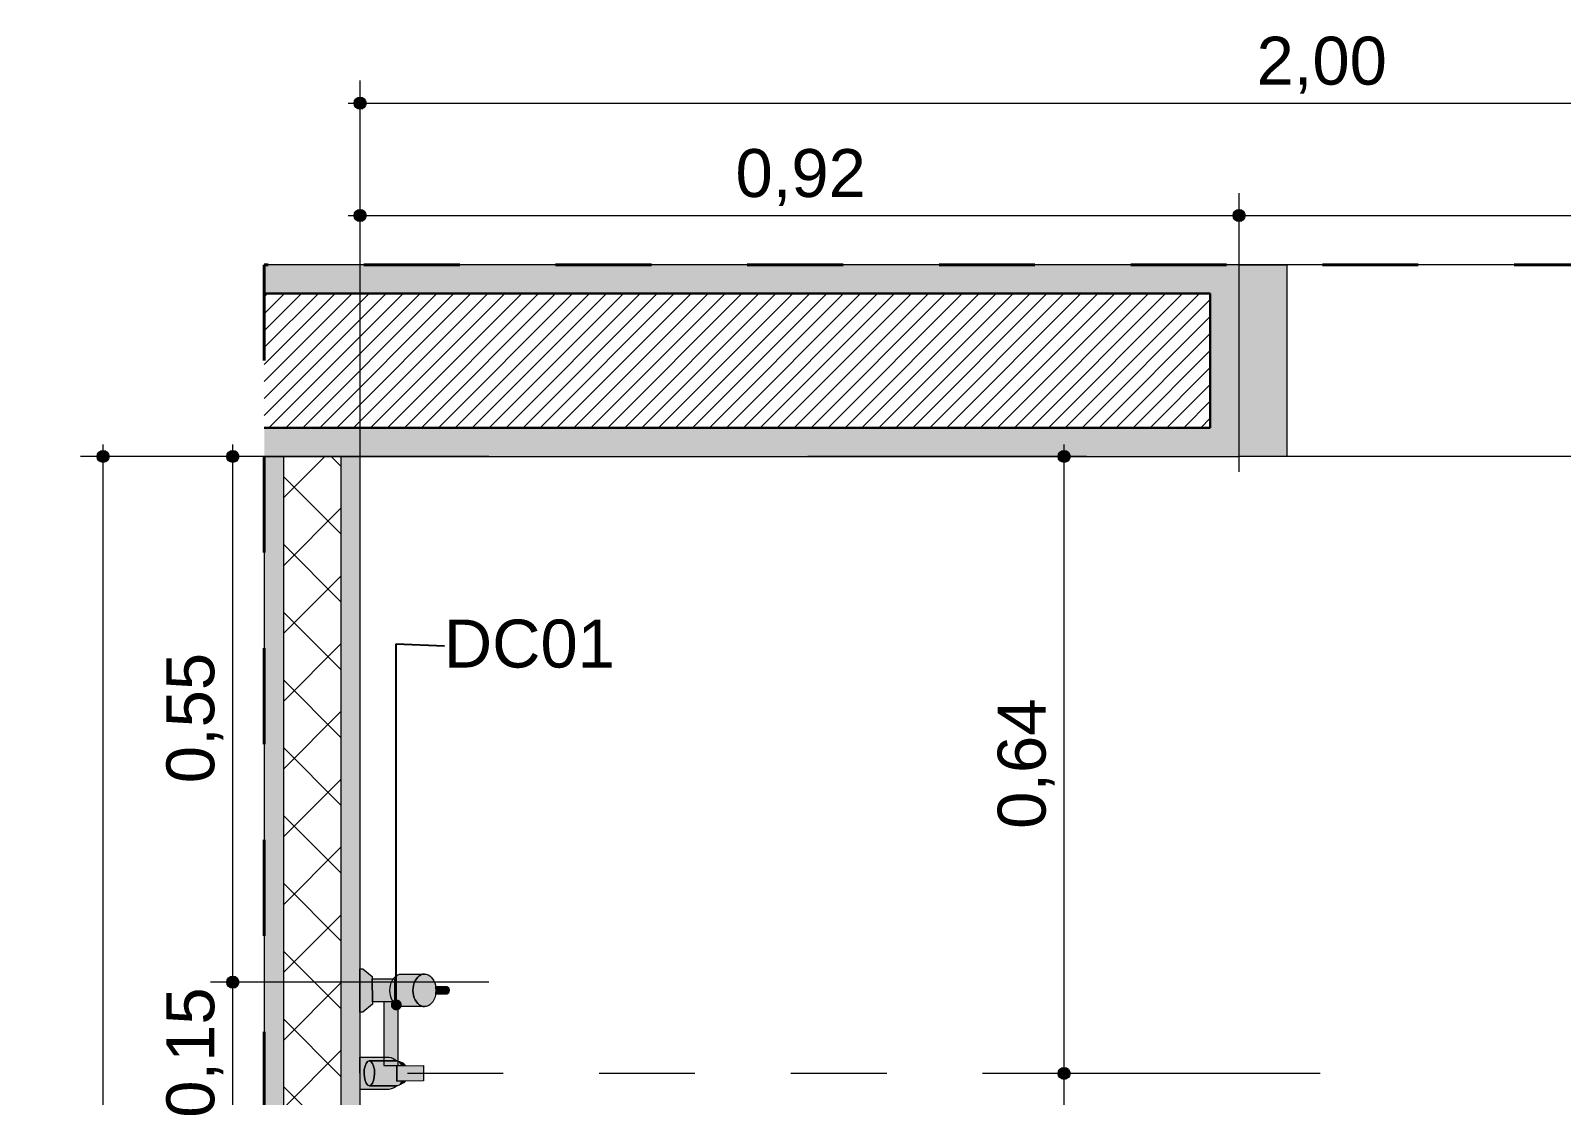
# Model space of a CAD drawing. Header units: metres. Extents: x -1.9 to 95.3, y -2.2 to 2.5.
# Drawn here: x 46.548 to 48.145, y -0.899 to 0.211 of the extents above; entities that cross this region are included whole.
import ezdxf

# ---------------------------------------------------------------- set-up
doc = ezdxf.new("R2010")
doc.units = ezdxf.units.M
doc.header["$MEASUREMENT"] = 0
doc.linetypes.add('Dashed', pattern=[0.035, 0.0225, -0.0125])
for name, color, linetype, lineweight in [('0_Caneta_No__1', 7, 'Continuous', 40), ('NOTAS-DETALHAMENTO.EXEC_Caneta_No__1', 7, 'Continuous', 40), ('NOTAS-DETALHAMENTO.EXEC_Caneta_No__241', 7, 'Continuous', 13), ('PAREDE CONSTRUIR_Caneta_No__241', 7, 'Continuous', 13), ('PAREDE CONSTRUIR_Caneta_No__255', 255, 'Continuous', 0), ('PAREDE CONSTRUIR_Caneta_No__3', 7, 'Continuous', 30), ('PAREDE CONSTRUIR_Caneta_No__83', 84, 'Continuous', 0), ('PAREDE CONSTRUIR_Caneta_No__91', 255, 'Continuous', 0), ('PAREDE CONSTRUIR_Caneta_No__98', 7, 'Continuous', 0)]:
    doc.layers.add(name, color=color, linetype=linetype, lineweight=lineweight)
for name, color, linetype, lineweight, true_color in [('0_Caneta_No__167', 7, 'Continuous', 0, 0x0035d5), ('0_Caneta_No__25', 7, 'Continuous', 13, 0x982312), ('EIXO HIDRÁULICO - Executivo.EXEC_Caneta_No__167', 7, 'Continuous', 0, 0x0035d5), ('LOUCAS-METAIS.ARQ_Caneta_No__18', 7, 'Continuous', 0, 0xdfdfdf), ('LOUCAS-METAIS.ARQ_Caneta_No__96', 7, 'Continuous', 0, 0xb6b6b6), ('PAREDE CONSTRUIR_Caneta_No__97', 7, 'Continuous', 13, 0x6b6b6b)]:
    doc.layers.add(name, color=color, linetype=linetype, lineweight=lineweight, true_color=true_color)
doc.styles.add('GENERATED_STYLE_1', font='arial.ttf')
doc.dimstyles.new('GENERATED_STYLE__1', dxfattribs={"dimtxt": 0.05, "dimasz": 0.02375, "dimexe": 0.18, "dimexo": 0.267183, "dimgap": 0, "dimtad": 1, "dimtih": 1, "dimtoh": 1, "dimzin": 0, "dimdsep": 46, "dimtxsty": 'GENERATED_STYLE_1', "dimblk": 'ARROWHEAD_11', "dimblk1": 'ARROWHEAD_11', "dimblk2": 'ARROWHEAD_11', "dimcen": 0.09, "dimclrd": 256, "dimclre": 256, "dimclrt": 256, "dimadec": 0, "dimazin": 0, "dimtfac": 1, "dimtdec": 4, "dimtmove": 0, "dimatfit": 3, "dimfxl": 0, "dimtolj": 1, "dimtzin": 0, "dimarcsym": 0})
doc.dimstyles.new('GENERATED_STYLE__2', dxfattribs={"dimtxt": 0.05, "dimasz": 0.02375, "dimexe": 0.18, "dimexo": 0.267183, "dimgap": 0, "dimtad": 1, "dimzin": 0, "dimdsep": 46, "dimtxsty": 'GENERATED_STYLE_1', "dimblk": 'ARROWHEAD_11', "dimblk1": 'ARROWHEAD_11', "dimblk2": 'ARROWHEAD_11', "dimcen": 0.09, "dimclrd": 256, "dimclre": 256, "dimclrt": 256, "dimadec": 0, "dimazin": 0, "dimtfac": 1, "dimtdec": 4, "dimtmove": 0, "dimatfit": 3, "dimfxl": 0, "dimtolj": 1, "dimtzin": 0, "dimarcsym": 0})
doc.dimstyles.new('GENERATED_STYLE__3', dxfattribs={"dimtxt": 0.05, "dimasz": 0.02375, "dimexe": 0.18, "dimexo": 0.267183, "dimgap": 0, "dimtad": 1, "dimzin": 0, "dimdsep": 46, "dimtxsty": 'GENERATED_STYLE_1', "dimblk": 'ARROWHEAD_11', "dimblk1": 'ARROWHEAD_11', "dimblk2": 'ARROWHEAD_11', "dimcen": 0.09, "dimclrd": 256, "dimclre": 256, "dimclrt": 256, "dimadec": 0, "dimazin": 0, "dimtfac": 1, "dimtdec": 4, "dimtmove": 0, "dimatfit": 3, "dimfxl": 0, "dimtolj": 1, "dimtzin": 0, "dimarcsym": 0})
doc.dimstyles.new('GENERATED_STYLE__6', dxfattribs={"dimtxt": 0.18, "dimasz": 0.0228, "dimexe": 0.18, "dimexo": 0.0625, "dimgap": 0, "dimtad": 0, "dimtih": 1, "dimtoh": 1, "dimdec": 4, "dimzin": 0, "dimdsep": 46, "dimcen": 0.09, "dimadec": 0, "dimazin": 0, "dimtfac": 1, "dimtdec": 4, "dimtmove": 0, "dimatfit": 3, "dimldrblk": 'ARROWHEAD_11', "dimfxl": 0, "dimtolj": 1, "dimtzin": 0, "dimarcsym": 0})

# ---------------------------------------------------------------- blocks, each defined once
blk = doc.blocks.new('*D160', base_point=(47.813, -0.8305))
at = {"layer": '0_Caneta_No__25', "linetype": 'Continuous', "lineweight": 13, "true_color": 0x982312}
for points in [[(46.7529, -0.781), (46.7534, -0.7834), (46.7547, -0.7854), (46.7567, -0.7867), (46.7591, -0.7872), (46.7615, -0.7867), (46.7636, -0.7854), (46.7649, -0.7834), (46.7654, -0.781), (46.7649, -0.7786), (46.7636, -0.7765), (46.7615, -0.7752), (46.7591, -0.7747), (46.7567, -0.7752), (46.7547, -0.7765), (46.7534, -0.7786)], [(46.7529, -0.9303), (46.7534, -0.9327), (46.7547, -0.9347), (46.7567, -0.9361), (46.7591, -0.9366), (46.7615, -0.9361), (46.7636, -0.9347), (46.7649, -0.9327), (46.7654, -0.9303), (46.7649, -0.9279), (46.7636, -0.9259), (46.7615, -0.9246), (46.7591, -0.9241), (46.7567, -0.9246), (46.7547, -0.9259), (46.7534, -0.9279)]]:
    blk.add_hatch(color=24, dxfattribs=at).paths.add_polyline_path(points)
at = {"layer": '0_Caneta_No__25', "color": 24, "linetype": 'Continuous', "lineweight": 13, "true_color": 0x982312}
for p, q in [((46.7529, -0.781), (46.7357, -0.781)), ((47.0263, -0.781), (46.7654, -0.781)), ((46.7591, -0.9241), (46.7591, -0.7872)), ((46.7529, -0.9303), (46.7357, -0.9303)), ((47.0263, -0.9303), (46.7654, -0.9303))]:
    blk.add_line(p, q, dxfattribs=at)
for centre in [(46.7591, -0.781), (46.7591, -0.9303)]:
    blk.add_circle(centre, 0.00625, dxfattribs=at)
at = {"layer": '0_Caneta_No__25', "color": 24, "lineweight": 13, "true_color": 0x982312, "insert": (46.7491, -0.9224), "char_height": 0.05, "attachment_point": 7, "rotation": 90, "style": 'GENERATED_STYLE_1'}
blk.add_mtext('\\A1;{\\pql;\\fArial|b0|i0|c0|p0;\\W1.000000;0,15}', dxfattribs=at)
blk = doc.blocks.new('ARROWHEAD_11')
at = {"color": 0, "linetype": 'Continuous', "lineweight": 0}
blk.add_line((0, 0), (-1, 0), dxfattribs=at)
at = {"color": 0, "linetype": 'Continuous', "lineweight": 0, "const_width": 0.25, "flags": 128}
blk.add_lwpolyline([(-0.125, 0, 1), (0.125, 0, 1)], format="xyb", close=True, dxfattribs=at)
blk = doc.blocks.new('*D161', base_point=(47.813, -0.8305))
at = {"layer": '0_Caneta_No__25', "linetype": 'Continuous', "lineweight": 13, "true_color": 0x982312}
for points in [[(46.7529, -0.2327), (46.7534, -0.2351), (46.7547, -0.2371), (46.7567, -0.2384), (46.7591, -0.2389), (46.7615, -0.2384), (46.7636, -0.2371), (46.7649, -0.2351), (46.7654, -0.2327), (46.7649, -0.2303), (46.7636, -0.2282), (46.7615, -0.2269), (46.7591, -0.2264), (46.7567, -0.2269), (46.7547, -0.2282), (46.7534, -0.2303)], [(46.7529, -0.781), (46.7534, -0.7834), (46.7547, -0.7854), (46.7567, -0.7867), (46.7591, -0.7872), (46.7615, -0.7867), (46.7636, -0.7854), (46.7649, -0.7834), (46.7654, -0.781), (46.7649, -0.7786), (46.7636, -0.7765), (46.7615, -0.7752), (46.7591, -0.7747), (46.7567, -0.7752), (46.7547, -0.7765), (46.7534, -0.7786)]]:
    blk.add_hatch(color=24, dxfattribs=at).paths.add_polyline_path(points)
at = {"layer": '0_Caneta_No__25', "color": 24, "linetype": 'Continuous', "lineweight": 13, "true_color": 0x982312}
for p, q in [((46.7591, -0.2264), (46.7591, -0.2202)), ((46.7529, -0.2327), (46.7357, -0.2327)), ((46.7591, -0.7747), (46.7591, -0.2389)), ((47.0263, -0.2327), (46.7654, -0.2327)), ((46.7529, -0.781), (46.7357, -0.781)), ((47.0263, -0.781), (46.7654, -0.781))]:
    blk.add_line(p, q, dxfattribs=at)
for centre in [(46.7591, -0.2327), (46.7591, -0.781)]:
    blk.add_circle(centre, 0.00625, dxfattribs=at)
at = {"layer": '0_Caneta_No__25', "color": 24, "lineweight": 13, "true_color": 0x982312, "insert": (46.7491, -0.5735), "char_height": 0.05, "attachment_point": 7, "rotation": 90, "style": 'GENERATED_STYLE_1'}
blk.add_mtext('\\A1;{\\pql;\\fArial|b0|i0|c0|p0;\\W1.000000;0,55}', dxfattribs=at)
blk = doc.blocks.new('*D162', base_point=(47.813, -0.8305))
at = {"layer": '0_Caneta_No__25', "linetype": 'Continuous', "lineweight": 13, "true_color": 0x982312}
for points in [[(46.6176, -0.2327), (46.618, -0.2351), (46.6194, -0.2371), (46.6214, -0.2384), (46.6238, -0.2389), (46.6262, -0.2384), (46.6282, -0.2371), (46.6296, -0.2351), (46.6301, -0.2327), (46.6296, -0.2303), (46.6282, -0.2282), (46.6262, -0.2269), (46.6238, -0.2264), (46.6214, -0.2269), (46.6194, -0.2282), (46.618, -0.2303)], [(46.6176, -1.93), (46.618, -1.9324), (46.6194, -1.9344), (46.6214, -1.9358), (46.6238, -1.9362), (46.6262, -1.9358), (46.6282, -1.9344), (46.6296, -1.9324), (46.6301, -1.93), (46.6296, -1.9276), (46.6282, -1.9256), (46.6262, -1.9242), (46.6238, -1.9237), (46.6214, -1.9242), (46.6194, -1.9256), (46.618, -1.9276)]]:
    blk.add_hatch(color=24, dxfattribs=at).paths.add_polyline_path(points)
at = {"layer": '0_Caneta_No__25', "color": 24, "linetype": 'Continuous', "lineweight": 13, "true_color": 0x982312}
for p, q in [((46.6238, -0.2264), (46.6238, -0.2202)), ((46.6176, -0.2327), (46.6004, -0.2327)), ((46.6238, -1.9237), (46.6238, -0.2389)), ((46.891, -0.2327), (46.6301, -0.2327)), ((46.6176, -1.93), (46.6004, -1.93)), ((46.891, -1.93), (46.6301, -1.93)), ((46.6238, -1.9425), (46.6238, -1.9362))]:
    blk.add_line(p, q, dxfattribs=at)
for centre in [(46.6238, -0.2327), (46.6238, -1.93)]:
    blk.add_circle(centre, 0.00625, dxfattribs=at)
at = {"layer": '0_Caneta_No__25', "color": 24, "lineweight": 13, "true_color": 0x982312, "insert": (46.6138, -1.1481), "char_height": 0.05, "attachment_point": 7, "rotation": 90, "style": 'GENERATED_STYLE_1'}
blk.add_mtext('\\A1;{\\pql;\\fArial|b0|i0|c0|p0;\\W1.000000;1,70}', dxfattribs=at)
blk = doc.blocks.new('*D166', base_point=(47.813, -0.8305))
at = {"layer": '0_Caneta_No__167', "linetype": 'Continuous', "lineweight": 0, "true_color": 0x0035d5}
for points in [[(47.6201, -0.8761), (47.6206, -0.8785), (47.622, -0.8805), (47.624, -0.8819), (47.6264, -0.8824), (47.6288, -0.8819), (47.6308, -0.8805), (47.6322, -0.8785), (47.6326, -0.8761), (47.6322, -0.8737), (47.6308, -0.8717), (47.6288, -0.8703), (47.6264, -0.8699), (47.624, -0.8703), (47.622, -0.8717), (47.6206, -0.8737)], [(47.6201, -1.43), (47.6206, -1.4324), (47.622, -1.4344), (47.624, -1.4358), (47.6264, -1.4362), (47.6288, -1.4358), (47.6308, -1.4344), (47.6322, -1.4324), (47.6326, -1.43), (47.6322, -1.4276), (47.6308, -1.4256), (47.6288, -1.4242), (47.6264, -1.4237), (47.624, -1.4242), (47.622, -1.4256), (47.6206, -1.4276)]]:
    blk.add_hatch(color=162, dxfattribs=at).paths.add_polyline_path(points)
at = {"layer": '0_Caneta_No__167', "color": 162, "linetype": 'Continuous', "lineweight": 0, "true_color": 0x0035d5}
for p, q in [((47.6201, -0.8761), (47.603, -0.8761)), ((47.8936, -0.8761), (47.6326, -0.8761)), ((47.6264, -1.4237), (47.6264, -0.8824)), ((47.6201, -1.43), (47.603, -1.43)), ((47.8936, -1.43), (47.6326, -1.43))]:
    blk.add_line(p, q, dxfattribs=at)
for centre in [(47.6264, -0.8761), (47.6264, -1.43)]:
    blk.add_circle(centre, 0.00625, dxfattribs=at)
at = {"layer": '0_Caneta_No__167', "color": 162, "lineweight": 0, "true_color": 0x0035d5, "insert": (47.6164, -1.2198), "char_height": 0.05, "attachment_point": 7, "rotation": 90, "style": 'GENERATED_STYLE_1'}
blk.add_mtext('\\A1;{\\pql;\\fArial|b0|i0|c0|p0;\\W1.000000;0,55}', dxfattribs=at)
blk = doc.blocks.new('*D167', base_point=(47.813, -0.8305))
at = {"layer": '0_Caneta_No__167', "linetype": 'Continuous', "lineweight": 0, "true_color": 0x0035d5}
for points in [[(47.6201, -0.2327), (47.6206, -0.2351), (47.622, -0.2371), (47.624, -0.2384), (47.6264, -0.2389), (47.6288, -0.2384), (47.6308, -0.2371), (47.6322, -0.2351), (47.6326, -0.2327), (47.6322, -0.2303), (47.6308, -0.2282), (47.6288, -0.2269), (47.6264, -0.2264), (47.624, -0.2269), (47.622, -0.2282), (47.6206, -0.2303)], [(47.6201, -0.8761), (47.6206, -0.8785), (47.622, -0.8805), (47.624, -0.8819), (47.6264, -0.8824), (47.6288, -0.8819), (47.6308, -0.8805), (47.6322, -0.8785), (47.6326, -0.8761), (47.6322, -0.8737), (47.6308, -0.8717), (47.6288, -0.8703), (47.6264, -0.8699), (47.624, -0.8703), (47.622, -0.8717), (47.6206, -0.8737)]]:
    blk.add_hatch(color=162, dxfattribs=at).paths.add_polyline_path(points)
at = {"layer": '0_Caneta_No__167', "color": 162, "linetype": 'Continuous', "lineweight": 0, "true_color": 0x0035d5}
for p, q in [((47.6264, -0.2264), (47.6264, -0.2202)), ((47.6201, -0.2327), (47.3592, -0.2327)), ((47.6264, -0.8699), (47.6264, -0.2389)), ((47.6498, -0.2327), (47.6326, -0.2327)), ((47.6201, -0.8761), (47.603, -0.8761)), ((47.8936, -0.8761), (47.6326, -0.8761))]:
    blk.add_line(p, q, dxfattribs=at)
for centre in [(47.6264, -0.2327), (47.6264, -0.8761)]:
    blk.add_circle(centre, 0.00625, dxfattribs=at)
at = {"layer": '0_Caneta_No__167', "color": 162, "lineweight": 0, "true_color": 0x0035d5, "insert": (47.6164, -0.6211), "char_height": 0.05, "attachment_point": 7, "rotation": 90, "style": 'GENERATED_STYLE_1'}
blk.add_mtext('\\A1;{\\pql;\\fArial|b0|i0|c0|p0;\\W1.000000;0,64}', dxfattribs=at)
blk = doc.blocks.new('*D176', base_point=(47.813, -0.8305))
at = {"layer": '0_Caneta_No__25', "linetype": 'Continuous', "lineweight": 13, "true_color": 0x982312}
for points in [[(46.8856, 0.0186), (46.8861, 0.0162), (46.8874, 0.0142), (46.8895, 0.0128), (46.8919, 0.0123), (46.8943, 0.0128), (46.8963, 0.0142), (46.8976, 0.0162), (46.8981, 0.0186), (46.8976, 0.021), (46.8963, 0.023), (46.8943, 0.0244), (46.8919, 0.0248), (46.8895, 0.0244), (46.8874, 0.023), (46.8861, 0.021)], [(47.8026, 0.0186), (47.8031, 0.0162), (47.8044, 0.0142), (47.8065, 0.0128), (47.8089, 0.0123), (47.8112, 0.0128), (47.8133, 0.0142), (47.8146, 0.0162), (47.8151, 0.0186), (47.8146, 0.021), (47.8133, 0.023), (47.8112, 0.0244), (47.8089, 0.0248), (47.8065, 0.0244), (47.8044, 0.023), (47.8031, 0.021)]]:
    blk.add_hatch(color=24, dxfattribs=at).paths.add_polyline_path(points)
at = {"layer": '0_Caneta_No__25', "color": 24, "linetype": 'Continuous', "lineweight": 13, "true_color": 0x982312}
for p, q in [((46.8919, 0.0248), (46.8919, 0.042)), ((47.8089, 0.0248), (47.8089, 0.042)), ((46.8794, 0.0186), (46.8856, 0.0186)), ((46.8981, 0.0186), (47.8026, 0.0186)), ((46.8919, -0.2486), (46.8919, 0.0123)), ((47.8089, -0.2486), (47.8089, 0.0123))]:
    blk.add_line(p, q, dxfattribs=at)
for centre in [(46.8919, 0.0186), (47.8089, 0.0186)]:
    blk.add_circle(centre, 0.00625, dxfattribs=at)
at = {"layer": '0_Caneta_No__25', "color": 24, "lineweight": 13, "true_color": 0x982312, "insert": (47.2836, 0.0286), "char_height": 0.05, "attachment_point": 7, "style": 'GENERATED_STYLE_1'}
blk.add_mtext('\\A1;{\\pql;\\fArial|b0|i0|c0|p0;\\W1.000000;0,92}', dxfattribs=at)
blk = doc.blocks.new('*D177', base_point=(47.813, -0.8305))
at = {"layer": '0_Caneta_No__25', "linetype": 'Continuous', "lineweight": 13, "true_color": 0x982312}
for points in [[(47.8026, 0.0186), (47.8031, 0.0162), (47.8044, 0.0142), (47.8065, 0.0128), (47.8089, 0.0123), (47.8112, 0.0128), (47.8133, 0.0142), (47.8146, 0.0162), (47.8151, 0.0186), (47.8146, 0.021), (47.8133, 0.023), (47.8112, 0.0244), (47.8089, 0.0248), (47.8065, 0.0244), (47.8044, 0.023), (47.8031, 0.021)], [(48.8526, 0.0186), (48.8531, 0.0162), (48.8544, 0.0142), (48.8565, 0.0128), (48.8589, 0.0123), (48.8612, 0.0128), (48.8633, 0.0142), (48.8646, 0.0162), (48.8651, 0.0186), (48.8646, 0.021), (48.8633, 0.023), (48.8612, 0.0244), (48.8589, 0.0248), (48.8565, 0.0244), (48.8544, 0.023), (48.8531, 0.021)]]:
    blk.add_hatch(color=24, dxfattribs=at).paths.add_polyline_path(points)
at = {"layer": '0_Caneta_No__25', "color": 24, "linetype": 'Continuous', "lineweight": 13, "true_color": 0x982312}
for p, q in [((47.8089, 0.0248), (47.8089, 0.042)), ((48.8589, 0.0248), (48.8589, 0.042)), ((47.8151, 0.0186), (48.8526, 0.0186)), ((47.8089, -0.2486), (47.8089, 0.0123)), ((48.8589, -0.2486), (48.8589, 0.0123))]:
    blk.add_line(p, q, dxfattribs=at)
for centre in [(47.8089, 0.0186), (48.8589, 0.0186)]:
    blk.add_circle(centre, 0.00625, dxfattribs=at)
at = {"layer": '0_Caneta_No__25', "color": 24, "lineweight": 13, "true_color": 0x982312, "char_height": 0.05, "attachment_point": 7, "style": 'GENERATED_STYLE_1'}
for s, insert in [('\\A1;{\\pql;\\fArial|b0|i0|c0|p0;\\W1.000000;1,05}', (48.2004, 0.0286)), ('\\A1;{\\pql;\\fArial|b0|i0|c0|p0;\\W1.000000;0,04}', (48.7191, 0.0286))]:
    blk.add_mtext(s, dxfattribs=dict(at, insert=insert))
blk = doc.blocks.new('*D179', base_point=(47.813, -0.8305))
at = {"layer": '0_Caneta_No__25', "linetype": 'Continuous', "lineweight": 13, "true_color": 0x982312}
for points in [[(46.8856, 0.1358), (46.8861, 0.1334), (46.8874, 0.1314), (46.8895, 0.13), (46.8919, 0.1296), (46.8943, 0.13), (46.8963, 0.1314), (46.8976, 0.1334), (46.8981, 0.1358), (46.8976, 0.1382), (46.8963, 0.1402), (46.8943, 0.1416), (46.8919, 0.1421), (46.8895, 0.1416), (46.8874, 0.1402), (46.8861, 0.1382)], [(48.8897, 0.1358), (48.8901, 0.1334), (48.8915, 0.1314), (48.8935, 0.13), (48.8959, 0.1296), (48.8983, 0.13), (48.9003, 0.1314), (48.9017, 0.1334), (48.9022, 0.1358), (48.9017, 0.1382), (48.9003, 0.1402), (48.8983, 0.1416), (48.8959, 0.1421), (48.8935, 0.1416), (48.8915, 0.1402), (48.8901, 0.1382)]]:
    blk.add_hatch(color=24, dxfattribs=at).paths.add_polyline_path(points)
at = {"layer": '0_Caneta_No__25', "color": 24, "linetype": 'Continuous', "lineweight": 13, "true_color": 0x982312}
for p, q in [((46.8919, 0.1421), (46.8919, 0.1593)), ((48.8959, 0.1421), (48.8959, 0.1593)), ((46.8794, 0.1358), (46.8856, 0.1358)), ((46.8919, -0.1314), (46.8919, 0.1296)), ((46.8981, 0.1358), (48.8897, 0.1358)), ((48.8959, -0.1314), (48.8959, 0.1296)), ((48.9022, 0.1358), (48.9084, 0.1358))]:
    blk.add_line(p, q, dxfattribs=at)
for centre in [(46.8919, 0.1358), (48.8959, 0.1358)]:
    blk.add_circle(centre, 0.00625, dxfattribs=at)
at = {"layer": '0_Caneta_No__25', "color": 24, "lineweight": 13, "true_color": 0x982312, "insert": (47.8272, 0.1458), "char_height": 0.05, "attachment_point": 7, "style": 'GENERATED_STYLE_1'}
blk.add_mtext('\\A1;{\\pql;\\fArial|b0|i0|c0|p0;\\W1.000000;2,00}', dxfattribs=at)

msp = doc.modelspace()

# ---------------------------------------------------------------- hatches: boundary and pattern name
at = {"layer": 'LOUCAS-METAIS.ARQ_Caneta_No__18', "linetype": 'Continuous', "lineweight": 0, "true_color": 0xdfdfdf}
for points in [[(46.8917, -0.767), (46.8917, -0.8122), (46.8947, -0.8122), (46.9047, -0.8041), (46.9047, -0.8039), (46.9046, -0.7751), (46.8947, -0.767)], [(46.9279, -0.7776), (46.9046, -0.7776), (46.9047, -0.8016), (46.9279, -0.8016)], [(46.9471, -0.7895), (46.9473, -0.7869), (46.9477, -0.7843), (46.9484, -0.7818), (46.9494, -0.7795), (46.9506, -0.7775), (46.9521, -0.7758), (46.9537, -0.7744), (46.9554, -0.7733), (46.9572, -0.7727), (46.9591, -0.7725), (46.9351, -0.7725), (46.9332, -0.7728), (46.9314, -0.7734), (46.9296, -0.7744), (46.928, -0.7758), (46.9266, -0.7775), (46.9254, -0.7796), (46.9244, -0.7818), (46.9237, -0.7843), (46.9232, -0.7869), (46.9231, -0.7896), (46.9232, -0.7922), (46.9237, -0.7948), (46.9244, -0.7973), (46.9254, -0.7996), (46.9266, -0.8016), (46.9281, -0.8033), (46.9297, -0.8047), (46.9314, -0.8057), (46.9332, -0.8063), (46.9351, -0.8065), (46.9592, -0.8065), (46.9573, -0.8063), (46.9555, -0.8057), (46.9537, -0.8047), (46.9521, -0.8033), (46.9507, -0.8015), (46.9494, -0.7995), (46.9484, -0.7972), (46.9477, -0.7948), (46.9473, -0.7922)], [(46.9484, -0.7972), (46.9494, -0.7995), (46.9507, -0.8015), (46.9521, -0.8033), (46.9537, -0.8047), (46.9555, -0.8057), (46.9573, -0.8063), (46.9592, -0.8065), (46.961, -0.8063), (46.9629, -0.8057), (46.9646, -0.8046), (46.9662, -0.8032), (46.9677, -0.8015), (46.9689, -0.7995), (46.9699, -0.7972), (46.9706, -0.7947), (46.971, -0.7921), (46.9712, -0.7895), (46.971, -0.7868), (46.9706, -0.7842), (46.9698, -0.7818), (46.9689, -0.7795), (46.9676, -0.7775), (46.9662, -0.7757), (46.9646, -0.7744), (46.9628, -0.7733), (46.961, -0.7727), (46.9591, -0.7725), (46.9572, -0.7727), (46.9554, -0.7733), (46.9537, -0.7744), (46.9521, -0.7758), (46.9506, -0.7775), (46.9494, -0.7795), (46.9484, -0.7818), (46.9477, -0.7843), (46.9473, -0.7869), (46.9471, -0.7895), (46.9473, -0.7922), (46.9477, -0.7948)], [(46.982, -0.7935), (46.9824, -0.7934), (46.9828, -0.7933), (46.9832, -0.793), (46.9836, -0.7927), (46.984, -0.7923), (46.9842, -0.7918), (46.9845, -0.7913), (46.9846, -0.7907), (46.9848, -0.7901), (46.9848, -0.7895), (46.9847, -0.7888), (46.9846, -0.7882), (46.9845, -0.7877), (46.9842, -0.7871), (46.984, -0.7866), (46.9836, -0.7862), (46.9832, -0.7859), (46.9828, -0.7857), (46.9824, -0.7855), (46.982, -0.7855), (46.9708, -0.7855), (46.971, -0.7868), (46.9712, -0.7895), (46.971, -0.7921), (46.9708, -0.7935)], [(46.9167, -0.8016), (46.9168, -0.868), (46.9318, -0.868), (46.9317, -0.8015)], [(46.8919, -0.8931), (46.9196, -0.8931), (46.9219, -0.8929), (46.9242, -0.8924), (46.9263, -0.8916), (46.9284, -0.8905), (46.9302, -0.8891), (46.9237, -0.8891), (46.9089, -0.8891), (46.9016, -0.8891), (46.8999, -0.8884), (46.8984, -0.8864), (46.8972, -0.8835), (46.8964, -0.88), (46.8961, -0.8761), (46.8963, -0.8721), (46.8971, -0.8685), (46.8983, -0.8657), (46.8998, -0.8638), (46.9015, -0.8631), (46.9089, -0.8631), (46.9237, -0.8631), (46.9302, -0.8631), (46.9283, -0.8617), (46.9263, -0.8605), (46.9241, -0.8597), (46.9219, -0.8592), (46.9195, -0.8591), (46.8918, -0.8591)], [(46.8972, -0.8835), (46.8984, -0.8864), (46.8999, -0.8884), (46.9016, -0.8891), (46.9016, -0.8891), (46.9032, -0.8884), (46.9047, -0.8864), (46.9059, -0.8835), (46.9067, -0.88), (46.907, -0.8761), (46.9068, -0.8721), (46.9059, -0.8685), (46.9047, -0.8657), (46.9032, -0.8638), (46.9015, -0.8631), (46.8998, -0.8638), (46.8983, -0.8657), (46.8971, -0.8685), (46.8963, -0.8721), (46.8961, -0.8761), (46.8964, -0.88)], [(46.9333, -0.8878), (46.9343, -0.8865), (46.9353, -0.884), (46.9301, -0.8841), (46.9301, -0.8681), (46.9352, -0.868), (46.9342, -0.8657), (46.9327, -0.8638), (46.9311, -0.8631), (46.9237, -0.8631), (46.9089, -0.8631), (46.9015, -0.8631), (46.9032, -0.8638), (46.9047, -0.8657), (46.9059, -0.8685), (46.9068, -0.8721), (46.907, -0.8761), (46.9067, -0.88), (46.9059, -0.8835), (46.9047, -0.8864), (46.9032, -0.8884), (46.9016, -0.8891), (46.9089, -0.8891), (46.9237, -0.8891), (46.9311, -0.8891), (46.9328, -0.8884)], [(46.958, -0.868), (46.9301, -0.8681), (46.9301, -0.8841), (46.958, -0.884)], [(46.9353, -0.868), (46.9393, -0.868), (46.9388, -0.8675), (46.9374, -0.8662), (46.9358, -0.8652), (46.9341, -0.8645), (46.9332, -0.8643), (46.9343, -0.8656)], [(46.9353, -0.884), (46.9343, -0.8865), (46.9333, -0.8878), (46.9341, -0.8876), (46.9358, -0.8868), (46.9374, -0.8859), (46.9388, -0.8846), (46.9393, -0.884)]]:
    msp.add_hatch(color=254, dxfattribs=at).paths.add_polyline_path(points)
at = {"layer": 'PAREDE CONSTRUIR_Caneta_No__241', "linetype": 'Continuous', "lineweight": 13}
h = msp.add_hatch(dxfattribs=at)
h.set_pattern_fill('common_brick_000b', style=0, pattern_type=2)
h.set_pattern_definition([(45, (47.813018, -0.830483), (-0.00883883, 0.00883883), [])])
h.paths.add_polyline_path([(47.7789, -0.0627), (46.7919, -0.0627), (46.7919, -0.2027), (47.7789, -0.2027)])
at = {"layer": 'PAREDE CONSTRUIR_Caneta_No__255', "linetype": 'Continuous', "lineweight": 0}
for points in [[(46.8119, -0.2327), (46.7919, -0.2327), (46.7919, -2.01), (46.8119, -2.01)], [(46.8919, -1.93), (46.8919, -0.2327), (46.8719, -0.2327), (46.8719, -1.93)]]:
    msp.add_hatch(color=255, dxfattribs=at).paths.add_polyline_path(points)
at = {"layer": 'PAREDE CONSTRUIR_Caneta_No__83', "linetype": 'Continuous', "lineweight": 0}
h = msp.add_hatch(dxfattribs=at)
h.set_pattern_fill('Placomur_000b', color=84, style=0, pattern_type=2)
h.set_pattern_definition([(45, (47.81302, -0.830483), (-0.0353553, 0.0353553), []), (135, (47.81302, -0.830483), (0.0353553, 0.0353553), [])])
h.paths.add_polyline_path([(46.8719, -1.95), (46.8719, -0.2327), (46.8119, -0.2327), (46.8119, -1.95)])
at = {"layer": 'PAREDE CONSTRUIR_Caneta_No__91', "linetype": 'Continuous', "lineweight": 0}
for points in [[(46.7919, -0.0627), (47.7789, -0.0627), (47.8089, -0.0327), (46.7919, -0.0327)], [(47.7789, -0.2027), (47.8089, -0.2027), (47.8089, -0.0327), (47.7789, -0.0627)], [(47.8089, -0.0327), (47.8089, -0.2327), (47.8589, -0.2327), (47.8589, -0.0327)], [(47.8089, -0.2027), (46.7919, -0.2027), (46.7919, -0.2327), (47.8089, -0.2327)]]:
    msp.add_hatch(color=255, dxfattribs=at).paths.add_polyline_path(points)

# ---------------------------------------------------------------- linework, layer by layer
at = {"layer": '0_Caneta_No__1', "color": 7, "linetype": 'Dashed', "lineweight": 40}
msp.add_lwpolyline([(46.7919, -2.03), (48.9959, -2.03), (48.9959, -0.0327), (46.7919, -0.0327)], close=True, dxfattribs=at)
at = {"layer": 'EIXO HIDRÁULICO - Executivo.EXEC_Caneta_No__167', "color": 162, "linetype": 'Dashed', "lineweight": 0, "true_color": 0x0035d5}
msp.add_line((47.8413, -0.8761), (46.8918, -0.8761), dxfattribs=at)
at = {"layer": 'LOUCAS-METAIS.ARQ_Caneta_No__96', "color": 253, "linetype": 'Continuous', "lineweight": 0, "true_color": 0xb6b6b6}
for points in [[(46.8917, -0.767), (46.8947, -0.767), (46.9046, -0.7751), (46.9047, -0.8039), (46.9047, -0.8041), (46.8947, -0.8122), (46.8917, -0.8122)], [(46.9279, -0.7776), (46.9279, -0.8016), (46.9047, -0.8016), (46.9046, -0.7776)], [(46.9471, -0.7895), (46.9473, -0.7922), (46.9477, -0.7948), (46.9484, -0.7972), (46.9494, -0.7995), (46.9507, -0.8015), (46.9521, -0.8033), (46.9537, -0.8047), (46.9555, -0.8057), (46.9573, -0.8063), (46.9592, -0.8065), (46.9351, -0.8065), (46.9332, -0.8063), (46.9314, -0.8057), (46.9297, -0.8047), (46.9281, -0.8033), (46.9266, -0.8016), (46.9254, -0.7996), (46.9244, -0.7973), (46.9237, -0.7948), (46.9232, -0.7922), (46.9231, -0.7896), (46.9232, -0.7869), (46.9237, -0.7843), (46.9244, -0.7818), (46.9254, -0.7796), (46.9266, -0.7775), (46.928, -0.7758), (46.9296, -0.7744), (46.9314, -0.7734), (46.9332, -0.7728), (46.9351, -0.7725), (46.9591, -0.7725), (46.9572, -0.7727), (46.9554, -0.7733), (46.9537, -0.7744), (46.9521, -0.7758), (46.9506, -0.7775), (46.9494, -0.7795), (46.9484, -0.7818), (46.9477, -0.7843), (46.9473, -0.7869)], [(46.9484, -0.7972), (46.9477, -0.7948), (46.9473, -0.7922), (46.9471, -0.7895), (46.9473, -0.7869), (46.9477, -0.7843), (46.9484, -0.7818), (46.9494, -0.7795), (46.9506, -0.7775), (46.9521, -0.7758), (46.9537, -0.7744), (46.9554, -0.7733), (46.9572, -0.7727), (46.9591, -0.7725), (46.961, -0.7727), (46.9628, -0.7733), (46.9646, -0.7744), (46.9662, -0.7757), (46.9676, -0.7775), (46.9689, -0.7795), (46.9698, -0.7818), (46.9706, -0.7842), (46.971, -0.7868), (46.9712, -0.7895), (46.971, -0.7921), (46.9706, -0.7947), (46.9699, -0.7972), (46.9689, -0.7995), (46.9677, -0.8015), (46.9662, -0.8032), (46.9646, -0.8046), (46.9629, -0.8057), (46.961, -0.8063), (46.9592, -0.8065), (46.9573, -0.8063), (46.9555, -0.8057), (46.9537, -0.8047), (46.9521, -0.8033), (46.9507, -0.8015), (46.9494, -0.7995)], [(46.982, -0.7935), (46.9708, -0.7935), (46.971, -0.7921), (46.9712, -0.7895), (46.971, -0.7868), (46.9708, -0.7855), (46.982, -0.7855), (46.9824, -0.7855), (46.9828, -0.7857), (46.9832, -0.7859), (46.9836, -0.7862), (46.984, -0.7866), (46.9842, -0.7871), (46.9845, -0.7877), (46.9846, -0.7882), (46.9847, -0.7888), (46.9848, -0.7895), (46.9848, -0.7901), (46.9846, -0.7907), (46.9845, -0.7913), (46.9842, -0.7918), (46.984, -0.7923), (46.9836, -0.7927), (46.9832, -0.793), (46.9828, -0.7933), (46.9824, -0.7934)], [(46.9167, -0.8016), (46.9168, -0.868), (46.9318, -0.868), (46.9317, -0.8015)], [(46.8919, -0.8931), (46.8918, -0.8591), (46.9195, -0.8591), (46.9219, -0.8592), (46.9241, -0.8597), (46.9263, -0.8605), (46.9283, -0.8617), (46.9302, -0.8631), (46.9237, -0.8631), (46.9089, -0.8631), (46.9015, -0.8631), (46.8998, -0.8638), (46.8983, -0.8657), (46.8971, -0.8685), (46.8963, -0.8721), (46.8961, -0.8761), (46.8964, -0.88), (46.8972, -0.8835), (46.8984, -0.8864), (46.8999, -0.8884), (46.9016, -0.8891), (46.9089, -0.8891), (46.9237, -0.8891), (46.9302, -0.8891), (46.9284, -0.8905), (46.9263, -0.8916), (46.9242, -0.8924), (46.9219, -0.8929), (46.9196, -0.8931)], [(46.8972, -0.8835), (46.8964, -0.88), (46.8961, -0.8761), (46.8963, -0.8721), (46.8971, -0.8685), (46.8983, -0.8657), (46.8998, -0.8638), (46.9015, -0.8631), (46.9032, -0.8638), (46.9047, -0.8657), (46.9059, -0.8685), (46.9068, -0.8721), (46.907, -0.8761), (46.9067, -0.88), (46.9059, -0.8835), (46.9047, -0.8864), (46.9032, -0.8884), (46.9016, -0.8891), (46.9016, -0.8891), (46.8999, -0.8884), (46.8984, -0.8864)], [(46.9333, -0.8878), (46.9328, -0.8884), (46.9311, -0.8891), (46.9237, -0.8891), (46.9089, -0.8891), (46.9016, -0.8891), (46.9032, -0.8884), (46.9047, -0.8864), (46.9059, -0.8835), (46.9067, -0.88), (46.907, -0.8761), (46.9068, -0.8721), (46.9059, -0.8685), (46.9047, -0.8657), (46.9032, -0.8638), (46.9015, -0.8631), (46.9089, -0.8631), (46.9237, -0.8631), (46.9311, -0.8631), (46.9327, -0.8638), (46.9342, -0.8657), (46.9352, -0.868), (46.9301, -0.8681), (46.9301, -0.8841), (46.9353, -0.884), (46.9343, -0.8865)], [(46.958, -0.868), (46.958, -0.884), (46.9301, -0.8841), (46.9301, -0.8681)], [(46.9353, -0.868), (46.9393, -0.868), (46.9388, -0.8675), (46.9374, -0.8662), (46.9358, -0.8652), (46.9341, -0.8645), (46.9332, -0.8643), (46.9343, -0.8656)], [(46.9353, -0.884), (46.9393, -0.884), (46.9388, -0.8846), (46.9374, -0.8859), (46.9358, -0.8868), (46.9341, -0.8876), (46.9333, -0.8878), (46.9343, -0.8865)]]:
    msp.add_lwpolyline(points, close=True, dxfattribs=at)
at = {"layer": 'PAREDE CONSTRUIR_Caneta_No__241', "color": 7, "linetype": 'Continuous', "lineweight": 13}
for p, q in [((47.8089, -0.0627), (47.8089, -0.0327)), ((47.8089, -0.0627), (47.8089, -0.0327)), ((47.8089, -0.0627), (47.8089, -0.0327)), ((47.8089, -0.0627), (47.8089, -0.0327)), ((47.8089, -0.0627), (47.8089, -0.0327)), ((47.8089, -0.0627), (47.8089, -0.0327)), ((47.8089, -0.2027), (47.8089, -0.0627)), ((47.8089, -0.2027), (47.8089, -0.0627)), ((47.8089, -0.2027), (47.8089, -0.0627)), ((47.8089, -0.2027), (47.8089, -0.0627)), ((47.8089, -0.2027), (47.8089, -0.0627)), ((47.8089, -0.2027), (47.8089, -0.0627)), ((47.8089, -0.2327), (47.8089, -0.2027)), ((47.8089, -0.2327), (47.8089, -0.2027)), ((47.8089, -0.2327), (47.8089, -0.2027)), ((46.8119, -0.2327), (46.8119, -1.95)), ((46.8719, -0.2327), (46.8719, -1.93))]:
    msp.add_line(p, q, dxfattribs=at)
for points in [[(47.8089, -0.0327), (46.7919, -0.0327)], [(46.7919, -0.2327), (47.8089, -0.2327)], [(46.7919, -0.2327), (46.8119, -0.2327)], [(46.7919, -0.2327), (46.7919, -2.01)], [(46.8119, -0.2327), (46.8719, -0.2327)], [(46.8719, -0.2327), (46.8919, -0.2327)], [(46.8919, -1.93), (46.8919, -0.2327)]]:
    msp.add_lwpolyline(points, dxfattribs=at)
at = {"layer": 'PAREDE CONSTRUIR_Caneta_No__3', "color": 7, "linetype": 'Continuous', "lineweight": 30}
for p, q in [((47.7789, -0.0627), (46.7919, -0.0627)), ((47.7789, -0.0627), (47.7789, -0.2027)), ((46.7919, -0.2027), (47.7789, -0.2027))]:
    msp.add_line(p, q, dxfattribs=at)
at = {"layer": 'PAREDE CONSTRUIR_Caneta_No__97', "color": 251, "linetype": 'Continuous', "lineweight": 13, "true_color": 0x6b6b6b}
for p, q in [((48.8589, -0.0327), (47.8089, -0.0327)), ((48.8589, -0.2327), (47.8089, -0.2327))]:
    msp.add_line(p, q, dxfattribs=at)
at = {"layer": 'PAREDE CONSTRUIR_Caneta_No__98', "color": 7, "linetype": 'Continuous', "lineweight": 0}
for p, q in [((47.8089, -0.2327), (47.8089, -0.0327)), ((47.8089, -0.0327), (47.8589, -0.0327)), ((47.8589, -0.0327), (47.8089, -0.0327)), ((47.8589, -0.0327), (47.8589, -0.2327)), ((47.8589, -0.2327), (47.8089, -0.2327))]:
    msp.add_line(p, q, dxfattribs=at)

# ---------------------------------------------------------------- texts
at = {"layer": 'NOTAS-DETALHAMENTO.EXEC_Caneta_No__1', "color": 7, "linetype": 'Continuous', "lineweight": 40, "insert": (47.1578, -0.4282), "char_height": 0.05, "attachment_point": 6, "style": 'GENERATED_STYLE_1'}
msp.add_mtext('\\A1;{\\pqr;\\fArial|b0|i0|c0|p0;\\W1.000000;DC01}', dxfattribs=at)

# ---------------------------------------------------------------- dimensions: what is measured, and where the dimension line sits
at = {"color": 24, "linetype": 'Continuous', "lineweight": 13, "true_color": 0x982312}
for base, p1, p2, picture, middle in [((48.8959, 0.1358), (46.8919, -0.2327), (48.8959, -0.2327), '*D179', (47.8919, 0.1708)), ((47.8089, 0.0186), (46.8919, -0.2327), (47.8089, -0.2327), '*D176', (47.3484, 0.0536)), ((48.8589, 0.0186), (47.8089, -0.2327), (48.8589, -0.2327), '*D177', (48.2651, 0.0536))]:
    dim = msp.add_linear_dim(base=base, p1=p1, p2=p2, dimstyle='GENERATED_STYLE__1', dxfattribs=at)
    dim.commit()
    dim.dimension.update_dxf_attribs({"geometry": picture, "text_midpoint": middle, "dimtype": 160})
for base, p1, p2, picture, middle in [((46.6238, -0.2327), (46.8919, -1.93), (46.9402, -0.2327), '*D162', (46.5888, -1.0833)), ((46.7591, -0.2327), (46.9158, -0.781), (46.9287, -0.2327), '*D161', (46.7241, -0.5088)), ((46.7591, -0.781), (46.8919, -0.9303), (46.9158, -0.781), '*D160', (46.7241, -0.8576))]:
    dim = msp.add_linear_dim(base=base, p1=p1, p2=p2, angle=90, dimstyle='GENERATED_STYLE__2', dxfattribs=at)
    dim.commit()
    dim.dimension.update_dxf_attribs({"geometry": picture, "text_midpoint": middle, "dimtype": 160, "text_rotation": 90})
at = {"color": 162, "linetype": 'Continuous', "lineweight": 0, "true_color": 0x0035d5}
for base, p1, p2, picture, middle in [((47.6264, -0.2327), (47.6676, -0.8761), (46.8719, -0.2327), '*D167', (47.5914, -0.5564)), ((47.6264, -0.8761), (47.6573, -1.43), (47.6676, -0.8761), '*D166', (47.5914, -1.1551))]:
    dim = msp.add_linear_dim(base=base, p1=p1, p2=p2, angle=90, dimstyle='GENERATED_STYLE__3', dxfattribs=at)
    dim.commit()
    dim.dimension.update_dxf_attribs({"geometry": picture, "text_midpoint": middle, "dimtype": 160, "text_rotation": 90})

# ---------------------------------------------------------------- leaders
at = {"layer": 'NOTAS-DETALHAMENTO.EXEC_Caneta_No__241', "color": 7, "linetype": 'Continuous', "lineweight": 13, "annotation_type": 0, "has_hookline": 1, "hookline_direction": 0, "text_width": 0.1602}
msp.add_leader([(46.9297, -0.8047), (46.9297, -0.4282), (46.98, -0.4302)], dimstyle='GENERATED_STYLE__6', dxfattribs=at)

doc.saveas('drawing.dxf')
